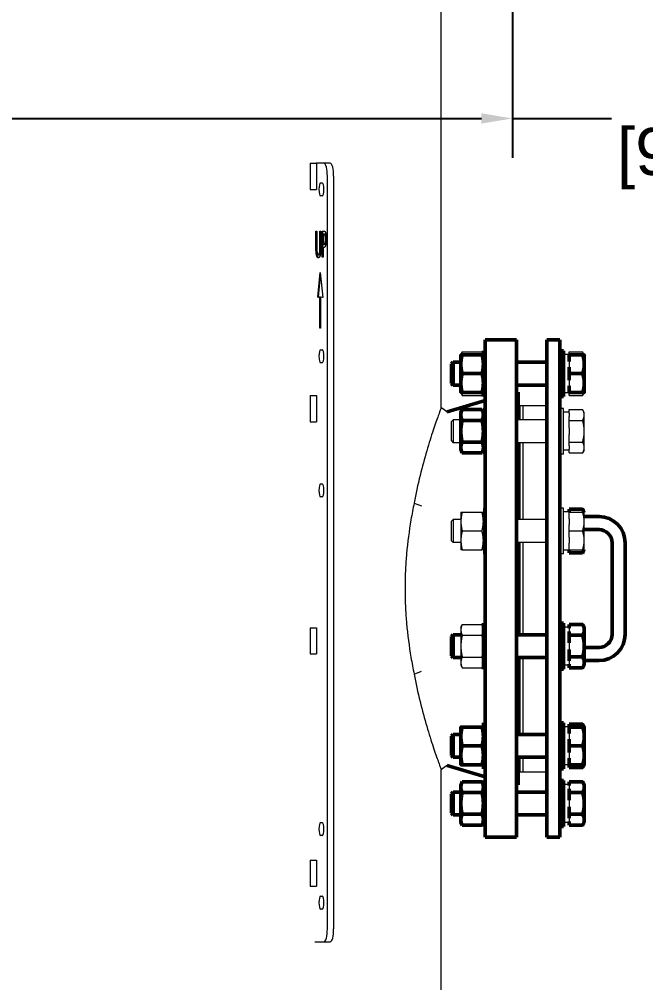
# Model space of a CAD drawing. Header units: inches. Extents: x 15 to 402, y 6 to 261.
# Drawn here: x 79.91 to 103.86, y 76.95 to 113.76 of the extents above; entities that cross this region are included whole.
import ezdxf

# ---------------------------------------------------------------- set-up
doc = ezdxf.new("R2010")
doc.units = ezdxf.units.IN
doc.header["$LTSCALE"] = 12
doc.header["$MEASUREMENT"] = 0
doc.layers.add('Dimension (ANSI)', color=7, linetype='Continuous', lineweight=25)
doc.layers.add('Visible (ANSI)', color=7, linetype='Continuous', lineweight=50)
doc.styles.add('MEMCOR Medium', font='arial.ttf')
doc.dimstyles.new('Default (ANSI)', dxfattribs={"dimscale": 12, "dimtxt": 0.15, "dimasz": 0.098425, "dimexe": 0.125, "dimexo": 0.0625, "dimgap": 0.031496, "dimtad": 0, "dimtih": 1, "dimtoh": 1, "dimdec": 4, "dimrnd": 1e-08, "dimzin": 3, "dimdsep": 46, "dimlunit": 5, "dimtxsty": 'MEMCOR Medium', "dimcen": 0.09, "dimdle": 0.393701, "dimclrd": 256, "dimclre": 256, "dimclrt": 256, "dimadec": 0, "dimazin": 1, "dimtfac": 0.8, "dimtofl": 0, "dimtmove": 0, "dimatfit": 3, "dimfxl": 1, "dimfrac": 1, "dimtolj": 1, "dimtzin": 4, "dimlwd": -1, "dimlwe": -1, "dimarcsym": 0})

# ---------------------------------------------------------------- blocks, each defined once
blk = doc.blocks.new('*D19')
at = {"layer": 'Defpoints', "color": 0, "transparency": 16777216}
for p in [(60.32, 120.644), (98.757, 120.644), (98.757, 109.975)]:
    blk.add_point(p, dxfattribs=at)
at = {"layer": 'Dimension (ANSI)', "transparency": 16777216}
for p, q in [((60.32, 119.894), (60.32, 108.475)), ((98.757, 119.894), (98.757, 108.475)), ((61.502, 109.975), (97.576, 109.975)), ((98.757, 109.975), (102.547, 109.975))]:
    blk.add_line(p, q, dxfattribs=at)
for points in [[(61.502, 110.172), (61.502, 109.778), (60.32, 109.975)], [(97.576, 110.172), (97.576, 109.778), (98.757, 109.975)]]:
    blk.add_solid(points, dxfattribs=at)
at = {"layer": 'Dimension (ANSI)', "transparency": 16777216, "char_height": 1.8, "attachment_point": 5, "style": 'MEMCOR Medium'}
for s, insert in [('\\A1; 38{\\H0.8x;\\S7#16;} in', (109.047, 111.815)), ('\\A1;[976.3 mm]', (109.047, 108.444))]:
    blk.add_mtext(s, dxfattribs=dict(at, insert=insert))

msp = doc.modelspace()

# ---------------------------------------------------------------- linework, layer by layer
at = {"layer": 'Visible (ANSI)', "linetype": 'Continuous', "lineweight": 18}
for p, q in [((96.039137, 98.936204), (96.039137, 114.26715)), ((91.028065, 108.264122), (91.270882, 108.264122)), ((91.028065, 108.264122), (91.028065, 107.264122)), ((91.556287, 108.264122), (91.270882, 108.264122)), ((91.270882, 108.264122), (91.270882, 107.264122)), ((91.797769, 108.264122), (91.556287, 108.264122)), ((91.426878, 107.514122), (91.491583, 107.514122)), ((91.685697, 79.014122), (91.685697, 107.764122)), ((91.927178, 107.764122), (91.927178, 79.014122)), ((91.028065, 107.264122), (91.270882, 107.264122)), ((91.491583, 107.014122), (91.426878, 107.014122)), ((91.249096, 105.049706), (91.249096, 105.673693)), ((91.249096, 105.673693), (91.283493, 105.673693)), ((91.273244, 105.049706), (91.273244, 105.673693)), ((91.283493, 105.673693), (91.283493, 105.049706)), ((91.401996, 105.673693), (91.436394, 105.673693)), ((91.401996, 105.046464), (91.401996, 105.673693)), ((91.426144, 105.046464), (91.426144, 105.673693)), ((91.436394, 105.673693), (91.436394, 105.049706)), ((91.485682, 104.673693), (91.485682, 105.673693)), ((91.485682, 105.673693), (91.550702, 105.673693)), ((91.509831, 104.673693), (91.509831, 105.673693)), ((91.548604, 105.55862), (91.52008, 105.55862)), ((91.52008, 105.55862), (91.52008, 105.159916)), ((91.548604, 105.55862), (91.572752, 105.55862)), ((91.52008, 105.159916), (91.543571, 105.159916)), ((91.52008, 105.046464), (91.52008, 104.673693)), ((91.549234, 105.046464), (91.52008, 105.046464)), ((91.543571, 105.159916), (91.567719, 105.159916)), ((91.598732, 105.219884), (91.62288, 105.219884)), ((91.34264, 104.766075), (91.366788, 104.766075)), ((91.52008, 104.673693), (91.485682, 104.673693)), ((91.323138, 103.144609), (91.417505, 104.08777)), ((91.347286, 103.144609), (91.429205, 103.963353)), ((91.417505, 104.08777), (91.506849, 103.137674)), ((91.399804, 103.14251), (91.323138, 103.144609)), ((91.323138, 103.144609), (91.347286, 103.144609)), ((91.423952, 103.14251), (91.347286, 103.144609)), ((91.396069, 101.96659), (91.399804, 103.14251)), ((91.399804, 103.14251), (91.423952, 103.14251)), ((91.420218, 101.967155), (91.423952, 103.14251)), ((91.429127, 103.141186), (91.425927, 101.967289)), ((91.429127, 103.141186), (91.453275, 103.141186)), ((91.506849, 103.137674), (91.429127, 103.141186)), ((91.506746, 103.13877), (91.453275, 103.141186)), ((91.425927, 101.967289), (91.396069, 101.96659)), ((91.426878, 101.139122), (91.491583, 101.139122)), ((96.789197, 100.943491), (96.841064, 101.054721)), ((96.841064, 101.054721), (97.596329, 101.054721)), ((97.648197, 100.943491), (97.596329, 101.054721)), ((100.928447, 100.953991), (100.709447, 100.953991)), ((100.928447, 100.953991), (100.928447, 101.054432)), ((100.928447, 101.054432), (101.442375, 101.054432)), ((100.928447, 100.953991), (100.928447, 100.943241)), ((101.506572, 100.943241), (101.442375, 101.054432)), ((91.491583, 100.639122), (91.426878, 100.639122)), ((100.928447, 100.691924), (100.928447, 100.475809)), ((100.928447, 99.973174), (100.928447, 99.757059)), ((91.028065, 99.389122), (91.270882, 99.389122)), ((91.028065, 99.389122), (91.028065, 98.389122)), ((91.270882, 99.389122), (91.270882, 98.389122)), ((96.789197, 99.505491), (96.841064, 99.394262)), ((96.841064, 99.394262), (97.596329, 99.394262)), ((97.648197, 99.505491), (97.596329, 99.394262)), ((100.928447, 99.494991), (100.709447, 99.494991)), ((100.928447, 99.505741), (100.928447, 99.494991)), ((100.928447, 99.39455), (100.928447, 99.494991)), ((100.928447, 99.39455), (101.442375, 99.39455)), ((101.506572, 99.505741), (101.442375, 99.39455)), ((97.648197, 98.89953), (97.648197, 97.14953)), ((97.723822, 98.89953), (97.648197, 98.89953)), ((99.038822, 99.014122), (99.038822, 98.46203)), ((99.038822, 99.014122), (99.168822, 99.014122)), ((99.168822, 98.46203), (99.168822, 99.014122)), ((99.168822, 98.46203), (99.168822, 99.014122)), ((99.168822, 99.014122), (100.068822, 99.014122)), ((100.709447, 98.89953), (100.568822, 98.89953)), ((100.709447, 97.14953), (100.709447, 98.89953)), ((100.928447, 98.75403), (100.709447, 98.75403)), ((100.928447, 98.709373), (100.928447, 98.854471)), ((100.928447, 98.854471), (101.442375, 98.854471)), ((100.928447, 98.709373), (100.928447, 98.584598)), ((101.506572, 98.74328), (101.442375, 98.854471)), ((101.506572, 98.646985), (101.506572, 98.74328)), ((91.028065, 98.389122), (91.270882, 98.389122)), ((96.428447, 98.39588), (96.4946, 98.46203)), ((96.428447, 97.65318), (96.428447, 98.39588)), ((96.4946, 98.46203), (96.4946, 97.58703)), ((96.789197, 98.46203), (96.4946, 98.46203)), ((100.068822, 98.46203), (98.913822, 98.46203)), ((100.928447, 98.4395), (100.928447, 98.584598)), ((100.928447, 98.149304), (100.928447, 98.4395)), ((100.928447, 98.4395), (101.442375, 98.4395)), ((101.506572, 98.02453), (101.506572, 98.646985)), ((100.928447, 98.149304), (100.928447, 97.899755)), ((101.506572, 97.402074), (101.506572, 98.02453)), ((96.428447, 97.65318), (96.4946, 97.58703)), ((96.789197, 97.58703), (96.4946, 97.58703)), ((100.068822, 97.58703), (98.913822, 97.58703)), ((99.038822, 97.58703), (99.038822, 94.651584)), ((99.168822, 94.651584), (99.168822, 97.58703)), ((99.168822, 94.651584), (99.168822, 97.58703)), ((100.928447, 97.609559), (100.928447, 97.899755)), ((100.928447, 97.464461), (100.928447, 97.609559)), ((100.928447, 97.609559), (101.442375, 97.609559)), ((100.928447, 97.29503), (100.709447, 97.29503)), ((100.928447, 97.464461), (100.928447, 97.339687)), ((100.928447, 97.194589), (100.928447, 97.339687)), ((100.928447, 97.194589), (101.442375, 97.194589)), ((101.506572, 97.30578), (101.442375, 97.194589)), ((101.506572, 97.30578), (101.506572, 97.402074)), ((97.723822, 97.14953), (97.648197, 97.14953)), ((100.709447, 97.14953), (100.568822, 97.14953)), ((91.426878, 96.014122), (91.491583, 96.014122)), ((91.491583, 95.514122), (91.426878, 95.514122)), ((95.003964, 95.280975), (95.283221, 95.171025)), ((97.648197, 95.089084), (97.648197, 93.339084)), ((97.723822, 95.089084), (97.648197, 95.089084)), ((100.709447, 95.089084), (100.568822, 95.089084)), ((100.709447, 93.339084), (100.709447, 95.089084)), ((96.428447, 94.585434), (96.4946, 94.651584)), ((96.4946, 94.651584), (96.4946, 93.776584)), ((96.789197, 94.651584), (96.4946, 94.651584)), ((96.789197, 94.933084), (96.789197, 94.573584)), ((96.841064, 94.933084), (97.596329, 94.933084)), ((100.068822, 94.651584), (98.913822, 94.651584)), ((100.928447, 94.943584), (100.709447, 94.943584)), ((100.928447, 94.943584), (100.928447, 94.932834)), ((100.928447, 94.681517), (100.928447, 94.932834)), ((100.928447, 94.932834), (101.442375, 94.932834)), ((100.928447, 94.681517), (100.928447, 94.465401)), ((101.506572, 94.573459), (101.506572, 94.932834)), ((96.428447, 93.842734), (96.428447, 94.585434)), ((96.789197, 94.573584), (96.789197, 93.854584)), ((100.928447, 94.214084), (100.928447, 94.465401)), ((101.506572, 93.854709), (101.506572, 94.573459)), ((96.841064, 94.214084), (97.596329, 94.214084)), ((100.928447, 93.962767), (100.928447, 94.214084)), ((100.928447, 94.214084), (101.442375, 94.214084)), ((100.928447, 93.962767), (100.928447, 93.746651)), ((96.428447, 93.842734), (96.4946, 93.776584)), ((96.789197, 93.776584), (96.4946, 93.776584)), ((96.789197, 93.854584), (96.789197, 93.495084)), ((100.068822, 93.776584), (98.913822, 93.776584)), ((99.038822, 93.776584), (99.038822, 90.25166)), ((99.168822, 90.25166), (99.168822, 93.776584)), ((99.168822, 90.25166), (99.168822, 93.776584)), ((100.928447, 93.495334), (100.928447, 93.746651)), ((101.506572, 93.495334), (101.506572, 93.854709)), ((96.841064, 93.495084), (97.596329, 93.495084)), ((97.723822, 93.339084), (97.648197, 93.339084)), ((100.709447, 93.339084), (100.568822, 93.339084)), ((100.928447, 93.484584), (100.709447, 93.484584)), ((100.928447, 93.495334), (100.928447, 93.484584)), ((100.928447, 93.495334), (101.442375, 93.495334)), ((96.789197, 90.53316), (96.841064, 90.64439)), ((96.841064, 90.64439), (97.596329, 90.64439)), ((97.648197, 90.53316), (97.596329, 90.64439)), ((91.028065, 90.514122), (91.270882, 90.514122)), ((91.028065, 90.514122), (91.028065, 89.514122)), ((91.270882, 90.514122), (91.270882, 89.514122)), ((96.789197, 90.53316), (96.789197, 90.436832)), ((96.789197, 90.436832), (96.789197, 89.81416)), ((96.841064, 90.229275), (97.596329, 90.229275)), ((100.928447, 90.54366), (100.709447, 90.54366)), ((100.928447, 90.499003), (100.928447, 90.374229)), ((100.928447, 89.938935), (100.928447, 89.689385)), ((91.028065, 89.514122), (91.270882, 89.514122)), ((96.789197, 89.81416), (96.789197, 89.191488)), ((96.789197, 89.191488), (96.789197, 89.09516)), ((96.789197, 89.09516), (96.841064, 88.98393)), ((96.841064, 89.399045), (97.596329, 89.399045)), ((97.648197, 89.09516), (97.596329, 88.98393)), ((99.038822, 89.37666), (99.038822, 86.441214)), ((99.168822, 86.441214), (99.168822, 89.37666)), ((99.168822, 86.441214), (99.168822, 89.37666)), ((100.928447, 89.08466), (100.709447, 89.08466)), ((100.928447, 89.254092), (100.928447, 89.129317)), ((95.003964, 88.747269), (95.283221, 88.857219)), ((96.841064, 88.98393), (97.596329, 88.98393)), ((100.928447, 86.733214), (100.709447, 86.733214)), ((100.928447, 86.733214), (100.928447, 86.722464)), ((100.928447, 86.471147), (100.928447, 86.255031)), ((99.038822, 85.566214), (99.038822, 85.014122)), ((99.168822, 85.014122), (99.168822, 85.566214)), ((99.168822, 85.014122), (99.168822, 85.566214)), ((100.928447, 85.752397), (100.928447, 85.536281)), ((96.039137, 65.504451), (96.039137, 85.09204)), ((100.928447, 85.274214), (100.709447, 85.274214)), ((100.928447, 85.284964), (100.928447, 85.274214)), ((99.038822, 85.014122), (99.168822, 85.014122)), ((99.168822, 85.014122), (100.068822, 85.014122)), ((100.928447, 84.533252), (100.864698, 84.533252)), ((100.928447, 84.488595), (100.928447, 84.363821)), ((100.928447, 83.928527), (100.928447, 83.678978)), ((100.928447, 83.243684), (100.928447, 83.118909)), ((91.426878, 83.076622), (91.491583, 83.076622)), ((100.928447, 83.074252), (100.709447, 83.074252)), ((91.491583, 82.576622), (91.426878, 82.576622)), ((91.028065, 81.639122), (91.270882, 81.639122)), ((91.028065, 81.639122), (91.028065, 80.639122)), ((91.270882, 81.639122), (91.270882, 80.639122)), ((91.028065, 80.639122), (91.270882, 80.639122)), ((91.426878, 80.264122), (91.491583, 80.264122)), ((91.491583, 79.764122), (91.426878, 79.764122)), ((91.206178, 78.514122), (91.556287, 78.514122)), ((91.556287, 78.514122), (91.797769, 78.514122))]:
    msp.add_line(p, q, dxfattribs=at)
at = {"layer": 'Visible (ANSI)'}
for p, q in [((97.723822, 82.514122), (97.723822, 101.514122)), ((97.723822, 101.514122), (98.913822, 101.514122)), ((98.913822, 82.514122), (98.913822, 101.514122)), ((100.068822, 101.514122), (100.068822, 82.514122)), ((100.568822, 101.514122), (100.068822, 101.514122)), ((100.568822, 82.514122), (100.568822, 101.514122)), ((96.789197, 100.943491), (96.789197, 100.583991)), ((96.841064, 100.943491), (97.596329, 100.943491)), ((97.648197, 101.099491), (97.648197, 99.349491)), ((97.723822, 101.099491), (97.648197, 101.099491)), ((100.709447, 101.099491), (100.568822, 101.099491)), ((100.709447, 99.349491), (100.709447, 101.099491)), ((100.928447, 100.691924), (100.928447, 100.943241)), ((100.928447, 100.943241), (101.442375, 100.943241)), ((101.506572, 100.583866), (101.506572, 100.943241)), ((96.428447, 100.595841), (96.4946, 100.661991)), ((96.428447, 99.853141), (96.428447, 100.595841)), ((96.4946, 100.661991), (96.4946, 99.786991)), ((96.789197, 100.661991), (96.4946, 100.661991)), ((96.789197, 100.583991), (96.789197, 99.864991)), ((100.068822, 100.661991), (98.913822, 100.661991)), ((101.506572, 99.865116), (101.506572, 100.583866)), ((96.841064, 100.224491), (97.596329, 100.224491)), ((100.928447, 100.224491), (100.928447, 100.475809)), ((100.928447, 99.973174), (100.928447, 100.224491)), ((100.928447, 100.224491), (101.442375, 100.224491)), ((96.428447, 99.853141), (96.4946, 99.786991)), ((96.789197, 99.786991), (96.4946, 99.786991)), ((96.789197, 99.864991), (96.789197, 99.505491)), ((100.068822, 99.786991), (98.913822, 99.786991)), ((100.928447, 99.505741), (100.928447, 99.757059)), ((101.506572, 99.505741), (101.506572, 99.865116)), ((96.841064, 99.505491), (97.596329, 99.505491)), ((98.913822, 99.514122), (98.976322, 99.514122)), ((98.976322, 98.46203), (98.976322, 99.514122)), ((100.928447, 99.505741), (101.442375, 99.505741)), ((96.264307, 98.771575), (97.723822, 99.204122)), ((97.723822, 99.349491), (97.648197, 99.349491)), ((100.709447, 99.349491), (100.568822, 99.349491)), ((96.789197, 98.74353), (96.841064, 98.854759)), ((96.789197, 98.74353), (96.789197, 98.647202)), ((96.841064, 98.854759), (97.596329, 98.854759)), ((97.648197, 98.74353), (97.596329, 98.854759)), ((96.789197, 98.647202), (96.789197, 98.02453)), ((96.841064, 98.439644), (97.596329, 98.439644)), ((96.789197, 98.02453), (96.789197, 97.401857)), ((96.841064, 97.609415), (97.596329, 97.609415)), ((98.976322, 94.651584), (98.976322, 97.58703)), ((96.789197, 97.401857), (96.789197, 97.30553)), ((96.789197, 97.30553), (96.841064, 97.1943)), ((96.841064, 97.1943), (97.596329, 97.1943)), ((97.648197, 97.30553), (97.596329, 97.1943)), ((100.928447, 94.943584), (100.928447, 95.044025)), ((100.928447, 95.044025), (101.442375, 95.044025)), ((101.506572, 94.932834), (101.442375, 95.044025)), ((102.068822, 94.764122), (101.506572, 94.764122)), ((102.068822, 94.264122), (101.506572, 94.264122)), ((98.976322, 90.25166), (98.976322, 93.776584)), ((102.568822, 90.264122), (102.568822, 93.764122)), ((103.068822, 90.264122), (103.068822, 93.764122)), ((100.928447, 93.384143), (100.928447, 93.484584)), ((100.928447, 93.384143), (101.442375, 93.384143)), ((101.506572, 93.495334), (101.442375, 93.384143)), ((97.648197, 90.68916), (97.648197, 88.93916)), ((97.723822, 90.68916), (97.648197, 90.68916)), ((100.709447, 90.68916), (100.568822, 90.68916)), ((100.709447, 88.93916), (100.709447, 90.68916)), ((100.928447, 90.499003), (100.928447, 90.644101)), ((100.928447, 90.644101), (101.442375, 90.644101)), ((101.506572, 90.53291), (101.442375, 90.644101)), ((96.428447, 90.18551), (96.4946, 90.25166)), ((96.428447, 89.44281), (96.428447, 90.18551)), ((96.4946, 90.25166), (96.4946, 89.37666)), ((96.789197, 90.25166), (96.4946, 90.25166)), ((100.068822, 90.25166), (98.913822, 90.25166)), ((100.928447, 90.229131), (100.928447, 90.374229)), ((100.928447, 89.938935), (100.928447, 90.229131)), ((100.928447, 90.229131), (101.442375, 90.229131)), ((101.506572, 90.436616), (101.506572, 90.53291)), ((101.506572, 89.81416), (101.506572, 90.436616)), ((100.928447, 89.39919), (100.928447, 89.689385)), ((101.506572, 89.191704), (101.506572, 89.81416)), ((101.506572, 89.764122), (102.068822, 89.764122)), ((96.428447, 89.44281), (96.4946, 89.37666)), ((96.789197, 89.37666), (96.4946, 89.37666)), ((100.068822, 89.37666), (98.913822, 89.37666)), ((98.976322, 86.441214), (98.976322, 89.37666)), ((100.928447, 89.254092), (100.928447, 89.39919)), ((100.928447, 89.39919), (101.442375, 89.39919)), ((100.928447, 88.984219), (100.928447, 89.129317)), ((101.506572, 89.09541), (101.442375, 88.984219)), ((101.506572, 89.264122), (102.068822, 89.264122)), ((101.506572, 89.09541), (101.506572, 89.191704)), ((97.723822, 88.93916), (97.648197, 88.93916)), ((100.709447, 88.93916), (100.568822, 88.93916)), ((100.928447, 88.984219), (101.442375, 88.984219)), ((97.648197, 86.878714), (97.648197, 85.128714)), ((97.723822, 86.878714), (97.648197, 86.878714)), ((100.709447, 86.878714), (100.568822, 86.878714)), ((100.709447, 85.128714), (100.709447, 86.878714)), ((96.789197, 86.722714), (96.789197, 86.363214)), ((96.841064, 86.722714), (97.596329, 86.722714)), ((100.928447, 86.733214), (100.928447, 86.833655)), ((100.928447, 86.833655), (101.442375, 86.833655)), ((100.928447, 86.471147), (100.928447, 86.722464)), ((100.928447, 86.722464), (101.442375, 86.722464)), ((101.506572, 86.722464), (101.442375, 86.833655)), ((101.506572, 86.363089), (101.506572, 86.722464)), ((96.428447, 86.375064), (96.4946, 86.441214)), ((96.428447, 85.632364), (96.428447, 86.375064)), ((96.4946, 86.441214), (96.4946, 85.566214)), ((96.789197, 86.441214), (96.4946, 86.441214)), ((96.789197, 86.363214), (96.789197, 85.644214)), ((100.068822, 86.441214), (98.913822, 86.441214)), ((100.928447, 86.003714), (100.928447, 86.255031)), ((101.506572, 85.644339), (101.506572, 86.363089)), ((96.841064, 86.003714), (97.596329, 86.003714)), ((100.928447, 85.752397), (100.928447, 86.003714)), ((100.928447, 86.003714), (101.442375, 86.003714)), ((96.428447, 85.632364), (96.4946, 85.566214)), ((96.789197, 85.566214), (96.4946, 85.566214)), ((96.789197, 85.644214), (96.789197, 85.284714)), ((100.068822, 85.566214), (98.913822, 85.566214)), ((98.976322, 84.514122), (98.976322, 85.566214)), ((100.928447, 85.284964), (100.928447, 85.536281)), ((101.506572, 85.284964), (101.506572, 85.644339)), ((96.264307, 85.256669), (97.723822, 84.824122)), ((96.841064, 85.284714), (97.596329, 85.284714)), ((97.723822, 85.128714), (97.648197, 85.128714)), ((100.709447, 85.128714), (100.568822, 85.128714)), ((100.928447, 85.284964), (101.442375, 85.284964)), ((100.928447, 85.173773), (100.928447, 85.274214)), ((100.928447, 85.173773), (101.442375, 85.173773)), ((101.506572, 85.284964), (101.442375, 85.173773)), ((97.648197, 84.678752), (97.648197, 82.928752)), ((97.723822, 84.678752), (97.648197, 84.678752)), ((100.709447, 84.678752), (100.568822, 84.678752)), ((100.709447, 82.928752), (100.709447, 84.678752)), ((96.789197, 84.522752), (96.841064, 84.633982)), ((96.789197, 84.522752), (96.789197, 84.426425)), ((96.789197, 84.426425), (96.789197, 83.803752)), ((96.841064, 84.633982), (97.596329, 84.633982)), ((97.648197, 84.522752), (97.596329, 84.633982)), ((98.913822, 84.514122), (98.976322, 84.514122)), ((100.928447, 84.488595), (100.928447, 84.633693)), ((100.928447, 84.633693), (101.442375, 84.633693)), ((100.928447, 84.218723), (100.928447, 84.363821)), ((101.506572, 84.522502), (101.442375, 84.633693)), ((101.506572, 84.426208), (101.506572, 84.522502)), ((101.506572, 83.803752), (101.506572, 84.426208)), ((96.428447, 84.175102), (96.4946, 84.241252)), ((96.428447, 83.432402), (96.428447, 84.175102)), ((96.4946, 84.241252), (96.4946, 83.366252)), ((96.789197, 84.241252), (96.4946, 84.241252)), ((96.841064, 84.218867), (97.596329, 84.218867)), ((100.068822, 84.241252), (98.913822, 84.241252)), ((100.928447, 83.928527), (100.928447, 84.218723)), ((100.928447, 84.218723), (101.442375, 84.218723)), ((96.789197, 83.803752), (96.789197, 83.18108)), ((100.928447, 83.388782), (100.928447, 83.678978)), ((101.506572, 83.181297), (101.506572, 83.803752)), ((96.428447, 83.432402), (96.4946, 83.366252)), ((96.789197, 83.366252), (96.4946, 83.366252)), ((96.841064, 83.388638), (97.596329, 83.388638)), ((100.068822, 83.366252), (98.913822, 83.366252)), ((100.928447, 83.243684), (100.928447, 83.388782)), ((100.928447, 83.388782), (101.442375, 83.388782)), ((96.789197, 83.18108), (96.789197, 83.084752)), ((96.789197, 83.084752), (96.841064, 82.973523)), ((96.841064, 82.973523), (97.596329, 82.973523)), ((97.648197, 83.084752), (97.596329, 82.973523)), ((97.723822, 82.928752), (97.648197, 82.928752)), ((100.709447, 82.928752), (100.568822, 82.928752)), ((100.928447, 82.973811), (100.928447, 83.118909)), ((100.928447, 82.973811), (101.442375, 82.973811)), ((101.506572, 83.085002), (101.442375, 82.973811)), ((101.506572, 83.085002), (101.506572, 83.181297)), ((97.723822, 82.514122), (98.913822, 82.514122)), ((100.568822, 82.514122), (100.068822, 82.514122))]:
    msp.add_line(p, q, dxfattribs=at)
for centre, radius, start, end in [((102.068822, 93.764122), 1, 0, 90), ((102.068822, 93.764122), 0.5, 0, 90), ((102.068822, 90.264122), 1, 270, 0), ((102.068822, 90.264122), 0.5, 270, 0)]:
    msp.add_arc(centre, radius, start, end, dxfattribs=at)
at = {"layer": 'Visible (ANSI)', "linetype": 'Continuous', "lineweight": 18}
for centre, major_axis, ratio, start_param, end_param in [((91.556287, 107.764122), (0, 0.5), 0.258819045, 4.71238898, 6.283185307), ((91.797769, 107.764122), (0, 0.5), 0.258819045, 4.71238898, 6.283185307), ((91.426878, 107.264122), (0, -0.25), 0.258819045, 3.141592654, 6.283185307), ((91.491583, 107.264122), (0, 0.25), 0.258819045, 3.141592654, 6.283185307), ((91.426878, 100.889122), (0, -0.25), 0.258819045, 3.141592654, 6.283185307), ((91.491583, 100.889122), (0, 0.25), 0.258819045, 3.141592654, 6.283185307), ((91.426878, 95.764122), (0, -0.25), 0.258819045, 3.141592654, 6.283185307), ((91.491583, 95.764122), (0, 0.25), 0.258819045, 3.141592654, 6.283185307), ((100.864698, 83.803752), (-4.1372, 0), 0.176326981, 4.71238898, 4.749923496), ((91.426878, 82.826622), (0, -0.25), 0.258819045, 3.141592654, 6.283185307), ((91.491583, 82.826622), (0, 0.25), 0.258819045, 3.141592654, 6.283185307), ((91.426878, 80.014122), (0, -0.25), 0.258819045, 3.141592654, 6.283185307), ((91.491583, 80.014122), (0, 0.25), 0.258819045, 3.141592654, 6.283185307), ((91.556287, 79.014122), (0, -0.5), 0.258819045, 0, 1.570796327), ((91.797769, 79.014122), (0, -0.5), 0.258819045, 0, 1.570796327)]:
    msp.add_ellipse(centre, major_axis=major_axis, ratio=ratio, start_param=start_param, end_param=end_param, dxfattribs=at)
for points, degree in [([(91.550702, 105.673693), (91.573773, 105.673693), (91.606073, 105.644519), (91.618448, 105.611294)], 2), ([(91.594747, 105.520532), (91.586567, 105.541602), (91.564754, 105.55862), (91.548604, 105.55862)], 2), ([(91.613414, 105.368182), (91.613414, 105.420046), (91.604185, 105.496221), (91.594747, 105.520532)], 2), ([(91.598732, 105.219884), (91.606493, 105.249868), (91.613414, 105.32037), (91.613414, 105.368182)], 2), ([(91.618448, 105.611294), (91.63292, 105.573206), (91.64928, 105.455702), (91.64928, 105.372234)], 2), ([(91.64928, 105.372234), (91.64928, 105.307404), (91.637324, 105.19071), (91.626628, 105.150192)], 2), ([(91.273845, 104.745005), (91.260212, 104.796869), (91.249096, 104.942736), (91.249096, 105.049706)], 2), ([(91.283493, 105.049706), (91.283493, 104.980013), (91.288107, 104.88601), (91.294609, 104.847923)], 2), ([(91.39088, 104.847923), (91.397382, 104.88601), (91.401996, 104.979203), (91.401996, 105.046464)], 2), ([(91.436394, 105.049706), (91.436394, 104.945167), (91.425487, 104.796059), (91.411644, 104.745005)], 2), ([(91.543571, 105.159916), (91.564545, 105.159916), (91.590343, 105.185848), (91.598732, 105.219884)], 2), ([(91.626628, 105.150192), (91.613204, 105.099138), (91.576919, 105.046464), (91.549234, 105.046464)], 2), ([(91.34264, 104.652623), (91.319778, 104.652623), (91.2858, 104.698814), (91.273845, 104.745005)], 2), ([(91.294609, 104.847923), (91.301531, 104.807404), (91.325441, 104.766075), (91.34264, 104.766075)], 2), ([(91.34264, 104.766075), (91.35879, 104.766075), (91.383959, 104.807404), (91.39088, 104.847923)], 2), ([(91.411644, 104.745005), (91.39927, 104.698004), (91.36655, 104.652623), (91.34264, 104.652623)], 2), ([(96.039137, 98.936204), (96.114193, 98.881327), (96.189251, 98.826452), (96.264307, 98.771575)], 3), ([(96.264307, 85.256669), (96.189251, 85.201792), (96.114193, 85.146917), (96.039137, 85.09204)], 3)]:
    msp.add_open_spline(points, degree=degree, dxfattribs=at)
for points, knots in [([(91.618895, 105.520532), (91.611502, 105.539574), (91.604038, 105.546811), (91.591264, 105.556777), (91.581429, 105.55862), (91.572752, 105.55862)], [-0.3818938296, -0.3818938296, -0.3818938296, -0.3818938296, -0.2554611271, -0.2554611271, 0, 0, 0, 0]), ([(91.637562, 105.368182), (91.637562, 105.388464), (91.637033, 105.408927), (91.634151, 105.451281), (91.631908, 105.467236), (91.627126, 105.494969), (91.623342, 105.509078), (91.618895, 105.520532)], [-0.3372795691, -0.3372795691, -0.3372795691, -0.3372795691, -0.2539165575, -0.2539165575, -0.1573425254, -0.1573425254, 0, 0, 0, 0]), ([(91.62288, 105.219884), (91.625363, 105.229477), (91.627622, 105.239884), (91.631648, 105.263289), (91.633074, 105.274656), (91.636673, 105.311314), (91.637562, 105.340199), (91.637562, 105.368182)], [-0.3778990738, -0.3778990738, -0.3778990738, -0.3778990738, -0.2983955769, -0.2983955769, -0.2132300142, -0.2132300142, 0, 0, 0, 0]), ([(91.297993, 104.745005), (91.293491, 104.762135), (91.289607, 104.781147), (91.283107, 104.823416), (91.280611, 104.846059), (91.27646, 104.900537), (91.273244, 104.954702), (91.273244, 105.049706)], [-1.834872944, -1.834872944, -1.834872944, -1.834872944, -1.283211598, -1.283211598, -0.723930443, -0.723930443, 0, 0, 0, 0]), ([(91.415028, 104.847923), (91.419447, 104.873807), (91.422329, 104.902151), (91.424617, 104.948363), (91.426144, 104.982687), (91.426144, 105.046464)], [-1.425366243, -1.425366243, -1.425366243, -1.425366243, -0.485984079, -0.485984079, 0, 0, 0, 0]), ([(91.567719, 105.159916), (91.575625, 105.159916), (91.584134, 105.161298), (91.600879, 105.170511), (91.60608, 105.177603), (91.614579, 105.192348), (91.619054, 105.204361), (91.62288, 105.219884)], [-0.3720280769, -0.3720280769, -0.3720280769, -0.3720280769, -0.2742790033, -0.2742790033, -0.1633485372, -0.1633485372, 0, 0, 0, 0]), ([(91.354986, 104.654273), (91.350744, 104.655503), (91.346517, 104.657467), (91.335291, 104.665152), (91.328421, 104.672531), (91.312861, 104.69812), (91.304871, 104.718432), (91.297993, 104.745005)], [-0.6225640134, -0.6225640134, -0.6225640134, -0.6225640134, -0.4978653255, -0.4978653255, -0.2863653536, -0.2863653536, 0, 0, 0, 0]), ([(91.366788, 104.766075), (91.373654, 104.766075), (91.380535, 104.768877), (91.391275, 104.779919), (91.397576, 104.787799), (91.408222, 104.815614), (91.412015, 104.830283), (91.415028, 104.847923)], [-0.7299087878, -0.7299087878, -0.7299087878, -0.7299087878, -0.3783755563, -0.3783755563, -0.1610495695, -0.1610495695, 0, 0, 0, 0]), ([(96.039137, 98.936204), (96.039137, 98.936204), (96.034905, 98.924889), (96.017623, 98.878373), (96.004573, 98.843175), (95.952625, 98.701503), (95.900666, 98.558475), (95.771254, 98.185355), (95.693789, 97.95493), (95.528509, 97.428421), (95.440851, 97.132304), (95.273583, 96.512476), (95.187879, 96.167567), (95.07167, 95.628413), (95.036959, 95.456974), (95.003964, 95.280975)], [-26.033746484, -26.033746484, -26.033746484, -26.033746484, -24.394992477, -24.394992477, -22.75623847, -22.75623847, -19.478730456, -19.478730456, -16.201222442, -16.201222442, -12.923714428, -12.923714428, -9.692785821, -9.692785821, -8.257027783, -8.257027783, -8.257027783, -8.257027783]), ([(95.003964, 95.280975), (94.960066, 95.073167), (94.918631, 94.857978), (94.809575, 94.220157), (94.751678, 93.782502), (94.696771, 93.154039), (94.683873, 92.967374), (94.674427, 92.781101)], [4.880042443, 4.880042443, 4.880042443, 4.880042443, 6.634278053, 6.634278053, 9.951417079, 9.951417079, 11.343617512, 11.343617512, 11.343617512, 11.343617512]), ([(94.674427, 92.781101), (94.672622, 92.745462), (94.670941, 92.709837), (94.659717, 92.452557), (94.654981, 92.231782), (94.654981, 91.796462), (94.659717, 91.575686), (94.670941, 91.318407), (94.672622, 91.282782), (94.674427, 91.247142)], [11.343617512, 11.343617512, 11.343617512, 11.343617512, 11.609986592, 11.609986592, 13.268556106, 13.268556106, 14.927125619, 14.927125619, 15.193494699, 15.193494699, 15.193494699, 15.193494699]), ([(94.674427, 91.247142), (94.683873, 91.06087), (94.696771, 90.874205), (94.751678, 90.245742), (94.809575, 89.808087), (94.918631, 89.170266), (94.960066, 88.955077), (95.003964, 88.747269)], [15.193494699, 15.193494699, 15.193494699, 15.193494699, 16.585695132, 16.585695132, 19.902834158, 19.902834158, 21.657069768, 21.657069768, 21.657069768, 21.657069768]), ([(95.003964, 88.747269), (95.036959, 88.57127), (95.07167, 88.399831), (95.187879, 87.860677), (95.273583, 87.515768), (95.440851, 86.895939), (95.528509, 86.599823), (95.693789, 86.073314), (95.771254, 85.842889), (95.900666, 85.469769), (95.952625, 85.326741), (96.004573, 85.185069), (96.017623, 85.149871), (96.034905, 85.103355), (96.039137, 85.09204), (96.039137, 85.09204)], [-95.877958153, -95.877958153, -95.877958153, -95.877958153, -94.442200115, -94.442200115, -91.211271508, -91.211271508, -87.933763494, -87.933763494, -84.65625548, -84.65625548, -81.378747466, -81.378747466, -79.739993459, -79.739993459, -78.101239456, -78.101239456, -78.101239456, -78.101239456])]:
    msp.add_open_spline(points, degree=3, knots=knots, dxfattribs=at)
at = {"layer": 'Visible (ANSI)'}
for points, weights in [([(96.789197, 100.943491), (96.789197, 100.943491), (96.841064, 100.943491)], [1, 1.0379548493, 1]), ([(96.841064, 100.943491), (96.789197, 100.750836), (96.789197, 100.583991)], [1, 1.0379548493, 1]), ([(97.648197, 100.583991), (97.648197, 100.750836), (97.596329, 100.943491)], [1, 1.0379548493, 1]), ([(97.596329, 100.943491), (97.648197, 100.943491), (97.648197, 100.943491)], [1, 1.0379548493, 1]), ([(101.442375, 100.943241), (101.506572, 100.943241), (101.506572, 100.943241)], [1.01001874936, 1.04314139574, 1]), ([(101.506572, 100.583866), (101.506572, 100.750653), (101.442375, 100.943241)], [1, 1.04314139574, 1.01001874936]), ([(96.789197, 100.583991), (96.789197, 100.417147), (96.841064, 100.224491)], [1, 1.0379548493, 1]), ([(97.596329, 100.224491), (97.648197, 100.417147), (97.648197, 100.583991)], [1, 1.0379548493, 1]), ([(101.442375, 100.224491), (101.506572, 100.41708), (101.506572, 100.583866)], [1.01001874936, 1.04314139574, 1]), ([(96.841064, 100.224491), (96.789197, 100.031836), (96.789197, 99.864991)], [1, 1.0379548493, 1]), ([(97.648197, 99.864991), (97.648197, 100.031836), (97.596329, 100.224491)], [1, 1.0379548493, 1]), ([(101.506572, 99.865116), (101.506572, 100.031903), (101.442375, 100.224491)], [1, 1.04314139574, 1.01001874936]), ([(96.789197, 99.864991), (96.789197, 99.698147), (96.841064, 99.505491)], [1, 1.0379548493, 1]), ([(97.596329, 99.505491), (97.648197, 99.698147), (97.648197, 99.864991)], [1, 1.0379548493, 1]), ([(101.442375, 99.505741), (101.506572, 99.69833), (101.506572, 99.865116)], [1.01001874936, 1.04314139574, 1]), ([(96.841064, 99.505491), (96.789197, 99.505491), (96.789197, 99.505491)], [1, 1.0379548493, 1]), ([(97.648197, 99.505491), (97.648197, 99.505491), (97.596329, 99.505491)], [1, 1.0379548493, 1]), ([(101.506572, 99.505741), (101.506572, 99.505741), (101.442375, 99.505741)], [1, 1.04314139574, 1.01001874936]), ([(96.841064, 98.854759), (96.789197, 98.74353), (96.789197, 98.647202)], [1, 1.0379548493, 1]), ([(97.648197, 98.647202), (97.648197, 98.74353), (97.596329, 98.854759)], [1, 1.0379548493, 1]), ([(96.789197, 98.647202), (96.789197, 98.550874), (96.841064, 98.439644)], [1, 1.0379548493, 1]), ([(96.841064, 98.439644), (96.789197, 98.217185), (96.789197, 98.02453)], [1, 1.0379548493, 1]), ([(97.596329, 98.439644), (97.648197, 98.550874), (97.648197, 98.647202)], [1, 1.0379548493, 1]), ([(97.648197, 98.02453), (97.648197, 98.217185), (97.596329, 98.439644)], [1, 1.0379548493, 1]), ([(96.789197, 98.02453), (96.789197, 97.831874), (96.841064, 97.609415)], [1, 1.0379548493, 1]), ([(97.596329, 97.609415), (97.648197, 97.831874), (97.648197, 98.02453)], [1, 1.0379548493, 1]), ([(96.841064, 97.609415), (96.789197, 97.498185), (96.789197, 97.401857)], [1, 1.0379548493, 1]), ([(97.648197, 97.401857), (97.648197, 97.498185), (97.596329, 97.609415)], [1, 1.0379548493, 1]), ([(96.789197, 97.401857), (96.789197, 97.30553), (96.841064, 97.1943)], [1, 1.0379548493, 1]), ([(97.596329, 97.1943), (97.648197, 97.30553), (97.648197, 97.401857)], [1, 1.0379548493, 1]), ([(101.491933, 94.932834), (101.476224, 94.985398), (101.442375, 95.044025)], [1.02385469408, 1.02721658286, 1.01001874936]), ([(101.442375, 93.384143), (101.476224, 93.44277), (101.491933, 93.495334)], [1.01001874936, 1.02721658286, 1.02385469408]), ([(101.506572, 90.436616), (101.506572, 90.53291), (101.442375, 90.644101)], [1, 1.04314139574, 1.01001874936]), ([(101.442375, 90.229131), (101.506572, 90.340322), (101.506572, 90.436616)], [1.01001874936, 1.04314139574, 1]), ([(101.506572, 89.81416), (101.506572, 90.006749), (101.442375, 90.229131)], [1, 1.04314139574, 1.01001874936]), ([(101.442375, 89.39919), (101.506572, 89.621572), (101.506572, 89.81416)], [1.01001874936, 1.04314139574, 1]), ([(101.506572, 89.191704), (101.506572, 89.287999), (101.442375, 89.39919)], [1, 1.04314139574, 1.01001874936]), ([(101.442375, 88.984219), (101.506572, 89.09541), (101.506572, 89.191704)], [1.01001874936, 1.04314139574, 1]), ([(96.789197, 86.722714), (96.789197, 86.722714), (96.841064, 86.722714)], [1, 1.0379548493, 1]), ([(96.841064, 86.722714), (96.789197, 86.530059), (96.789197, 86.363214)], [1, 1.0379548493, 1]), ([(97.648197, 86.363214), (97.648197, 86.530059), (97.596329, 86.722714)], [1, 1.0379548493, 1]), ([(97.596329, 86.722714), (97.648197, 86.722714), (97.648197, 86.722714)], [1, 1.0379548493, 1]), ([(101.491933, 86.722464), (101.476224, 86.775028), (101.442375, 86.833655)], [1.02385469408, 1.02721658286, 1.01001874936]), ([(101.442375, 86.722464), (101.506572, 86.722464), (101.506572, 86.722464)], [1.01001874936, 1.04314139574, 1]), ([(101.506572, 86.363089), (101.506572, 86.529876), (101.442375, 86.722464)], [1, 1.04314139574, 1.01001874936]), ([(96.789197, 86.363214), (96.789197, 86.19637), (96.841064, 86.003714)], [1, 1.0379548493, 1]), ([(97.596329, 86.003714), (97.648197, 86.19637), (97.648197, 86.363214)], [1, 1.0379548493, 1]), ([(101.442375, 86.003714), (101.506572, 86.196303), (101.506572, 86.363089)], [1.01001874936, 1.04314139574, 1]), ([(96.841064, 86.003714), (96.789197, 85.811059), (96.789197, 85.644214)], [1, 1.0379548493, 1]), ([(97.648197, 85.644214), (97.648197, 85.811059), (97.596329, 86.003714)], [1, 1.0379548493, 1]), ([(101.506572, 85.644339), (101.506572, 85.811126), (101.442375, 86.003714)], [1, 1.04314139574, 1.01001874936]), ([(96.789197, 85.644214), (96.789197, 85.47737), (96.841064, 85.284714)], [1, 1.0379548493, 1]), ([(97.596329, 85.284714), (97.648197, 85.47737), (97.648197, 85.644214)], [1, 1.0379548493, 1]), ([(101.442375, 85.284964), (101.506572, 85.477553), (101.506572, 85.644339)], [1.01001874936, 1.04314139574, 1]), ([(96.841064, 85.284714), (96.789197, 85.284714), (96.789197, 85.284714)], [1, 1.0379548493, 1]), ([(97.648197, 85.284714), (97.648197, 85.284714), (97.596329, 85.284714)], [1, 1.0379548493, 1]), ([(101.442375, 85.173773), (101.476224, 85.232401), (101.491933, 85.284964)], [1.01001874936, 1.02721658286, 1.02385469408]), ([(101.506572, 85.284964), (101.506572, 85.284964), (101.442375, 85.284964)], [1, 1.04314139574, 1.01001874936]), ([(96.841064, 84.633982), (96.789197, 84.522752), (96.789197, 84.426425)], [1, 1.0379548493, 1]), ([(96.789197, 84.426425), (96.789197, 84.330097), (96.841064, 84.218867)], [1, 1.0379548493, 1]), ([(97.648197, 84.426425), (97.648197, 84.522752), (97.596329, 84.633982)], [1, 1.0379548493, 1]), ([(97.596329, 84.218867), (97.648197, 84.330097), (97.648197, 84.426425)], [1, 1.0379548493, 1]), ([(101.506572, 84.426208), (101.506572, 84.522502), (101.442375, 84.633693)], [1, 1.04314139574, 1.01001874936]), ([(101.442375, 84.218723), (101.506572, 84.329914), (101.506572, 84.426208)], [1.01001874936, 1.04314139574, 1]), ([(96.841064, 84.218867), (96.789197, 83.996408), (96.789197, 83.803752)], [1, 1.0379548493, 1]), ([(97.648197, 83.803752), (97.648197, 83.996408), (97.596329, 84.218867)], [1, 1.0379548493, 1]), ([(101.506572, 83.803752), (101.506572, 83.996341), (101.442375, 84.218723)], [1, 1.04314139574, 1.01001874936]), ([(96.789197, 83.803752), (96.789197, 83.611097), (96.841064, 83.388638)], [1, 1.0379548493, 1]), ([(97.596329, 83.388638), (97.648197, 83.611097), (97.648197, 83.803752)], [1, 1.0379548493, 1]), ([(101.442375, 83.388782), (101.506572, 83.611164), (101.506572, 83.803752)], [1.01001874936, 1.04314139574, 1]), ([(96.841064, 83.388638), (96.789197, 83.277408), (96.789197, 83.18108)], [1, 1.0379548493, 1]), ([(97.648197, 83.18108), (97.648197, 83.277408), (97.596329, 83.388638)], [1, 1.0379548493, 1]), ([(101.506572, 83.181297), (101.506572, 83.277591), (101.442375, 83.388782)], [1, 1.04314139574, 1.01001874936]), ([(96.789197, 83.18108), (96.789197, 83.084752), (96.841064, 82.973523)], [1, 1.0379548493, 1]), ([(97.596329, 82.973523), (97.648197, 83.084752), (97.648197, 83.18108)], [1, 1.0379548493, 1]), ([(101.442375, 82.973811), (101.506572, 83.085002), (101.506572, 83.181297)], [1.01001874936, 1.04314139574, 1])]:
    msp.add_rational_spline(points, weights, degree=2, dxfattribs=at)
at = {"layer": 'Visible (ANSI)', "linetype": 'Continuous', "lineweight": 18}
for points, weights in [([(96.841064, 101.054721), (96.813716, 100.996073), (96.801024, 100.943491)], [1, 1.01965956375, 1.01895290532]), ([(97.636369, 100.943491), (97.623677, 100.996073), (97.596329, 101.054721)], [1.01895290532, 1.01965956375, 1]), ([(101.491933, 100.943241), (101.476224, 100.995805), (101.442375, 101.054432)], [1.02385469408, 1.02721658286, 1.01001874936]), ([(96.801024, 99.505491), (96.813716, 99.452909), (96.841064, 99.394262)], [1.01895290532, 1.01965956375, 1]), ([(97.596329, 99.394262), (97.623677, 99.452909), (97.636369, 99.505491)], [1, 1.01965956375, 1.01895290532]), ([(101.442375, 99.39455), (101.476224, 99.453178), (101.491933, 99.505741)], [1.01001874936, 1.02721658286, 1.02385469408]), ([(101.506572, 98.646985), (101.506572, 98.74328), (101.442375, 98.854471)], [1, 1.04314139574, 1.01001874936]), ([(101.442375, 98.4395), (101.506572, 98.550691), (101.506572, 98.646985)], [1.01001874936, 1.04314139574, 1]), ([(101.506572, 98.02453), (101.506572, 98.217118), (101.442375, 98.4395)], [1, 1.04314139574, 1.01001874936]), ([(101.442375, 97.609559), (101.506572, 97.831941), (101.506572, 98.02453)], [1.01001874936, 1.04314139574, 1]), ([(101.506572, 97.402074), (101.506572, 97.498368), (101.442375, 97.609559)], [1, 1.04314139574, 1.01001874936]), ([(101.442375, 97.194589), (101.506572, 97.30578), (101.506572, 97.402074)], [1.01001874936, 1.04314139574, 1]), ([(96.789197, 94.933084), (96.789197, 94.933084), (96.841064, 94.933084)], [1, 1.0379548493, 1]), ([(96.841064, 94.933084), (96.789197, 94.740428), (96.789197, 94.573584)], [1, 1.0379548493, 1]), ([(97.648197, 94.573584), (97.648197, 94.740428), (97.596329, 94.933084)], [1, 1.0379548493, 1]), ([(97.596329, 94.933084), (97.648197, 94.933084), (97.648197, 94.933084)], [1, 1.0379548493, 1]), ([(101.442375, 94.932834), (101.506572, 94.932834), (101.506572, 94.932834)], [1.01001874936, 1.04314139574, 1]), ([(101.506572, 94.573459), (101.506572, 94.740245), (101.442375, 94.932834)], [1, 1.04314139574, 1.01001874936]), ([(96.789197, 94.573584), (96.789197, 94.406739), (96.841064, 94.214084)], [1, 1.0379548493, 1]), ([(97.596329, 94.214084), (97.648197, 94.406739), (97.648197, 94.573584)], [1, 1.0379548493, 1]), ([(101.442375, 94.214084), (101.506572, 94.406672), (101.506572, 94.573459)], [1.01001874936, 1.04314139574, 1]), ([(96.841064, 94.214084), (96.789197, 94.021428), (96.789197, 93.854584)], [1, 1.0379548493, 1]), ([(97.648197, 93.854584), (97.648197, 94.021428), (97.596329, 94.214084)], [1, 1.0379548493, 1]), ([(101.506572, 93.854709), (101.506572, 94.021495), (101.442375, 94.214084)], [1, 1.04314139574, 1.01001874936]), ([(96.789197, 93.854584), (96.789197, 93.687739), (96.841064, 93.495084)], [1, 1.0379548493, 1]), ([(97.596329, 93.495084), (97.648197, 93.687739), (97.648197, 93.854584)], [1, 1.0379548493, 1]), ([(101.442375, 93.495334), (101.506572, 93.687922), (101.506572, 93.854709)], [1.01001874936, 1.04314139574, 1]), ([(96.841064, 93.495084), (96.789197, 93.495084), (96.789197, 93.495084)], [1, 1.0379548493, 1]), ([(97.648197, 93.495084), (97.648197, 93.495084), (97.596329, 93.495084)], [1, 1.0379548493, 1]), ([(101.506572, 93.495334), (101.506572, 93.495334), (101.442375, 93.495334)], [1, 1.04314139574, 1.01001874936]), ([(96.841064, 90.64439), (96.789197, 90.53316), (96.789197, 90.436832)], [1, 1.0379548493, 1]), ([(97.648197, 90.436832), (97.648197, 90.53316), (97.596329, 90.64439)], [1, 1.0379548493, 1]), ([(96.789197, 90.436832), (96.789197, 90.340505), (96.841064, 90.229275)], [1, 1.0379548493, 1]), ([(96.841064, 90.229275), (96.789197, 90.006816), (96.789197, 89.81416)], [1, 1.0379548493, 1]), ([(97.596329, 90.229275), (97.648197, 90.340505), (97.648197, 90.436832)], [1, 1.0379548493, 1]), ([(97.648197, 89.81416), (97.648197, 90.006816), (97.596329, 90.229275)], [1, 1.0379548493, 1]), ([(96.789197, 89.81416), (96.789197, 89.621505), (96.841064, 89.399045)], [1, 1.0379548493, 1]), ([(97.596329, 89.399045), (97.648197, 89.621505), (97.648197, 89.81416)], [1, 1.0379548493, 1]), ([(96.841064, 89.399045), (96.789197, 89.287816), (96.789197, 89.191488)], [1, 1.0379548493, 1]), ([(96.789197, 89.191488), (96.789197, 89.09516), (96.841064, 88.98393)], [1, 1.0379548493, 1]), ([(97.648197, 89.191488), (97.648197, 89.287816), (97.596329, 89.399045)], [1, 1.0379548493, 1]), ([(97.596329, 88.98393), (97.648197, 89.09516), (97.648197, 89.191488)], [1, 1.0379548493, 1])]:
    msp.add_rational_spline(points, weights, degree=2, dxfattribs=at)

# ---------------------------------------------------------------- dimensions: what is measured, and where the dimension line sits
at = {"layer": 'Dimension (ANSI)'}
dim = msp.add_linear_dim(base=(98.757223, 109.975323), p1=(60.32042, 120.644122), p2=(98.757223, 120.644122), angle=180, text=' <> in\\X[976.3 mm]', dimstyle='Default (ANSI)', override={"dimgap": 0.031496, "dimtih": 0, "dimtoh": 0, "dimdec": 4, "dimpost": '', "dimtol": 0, "dimlim": 0, "dimtp": 0, "dimtm": 0, "dimtdec": 2, "dimatfit": 2}, dxfattribs=at)
dim.commit()
dim.dimension.update_dxf_attribs({"geometry": '*D19', "text_midpoint": (109.04685, 109.975323), "dimtype": 160})

doc.saveas('drawing.dxf')
